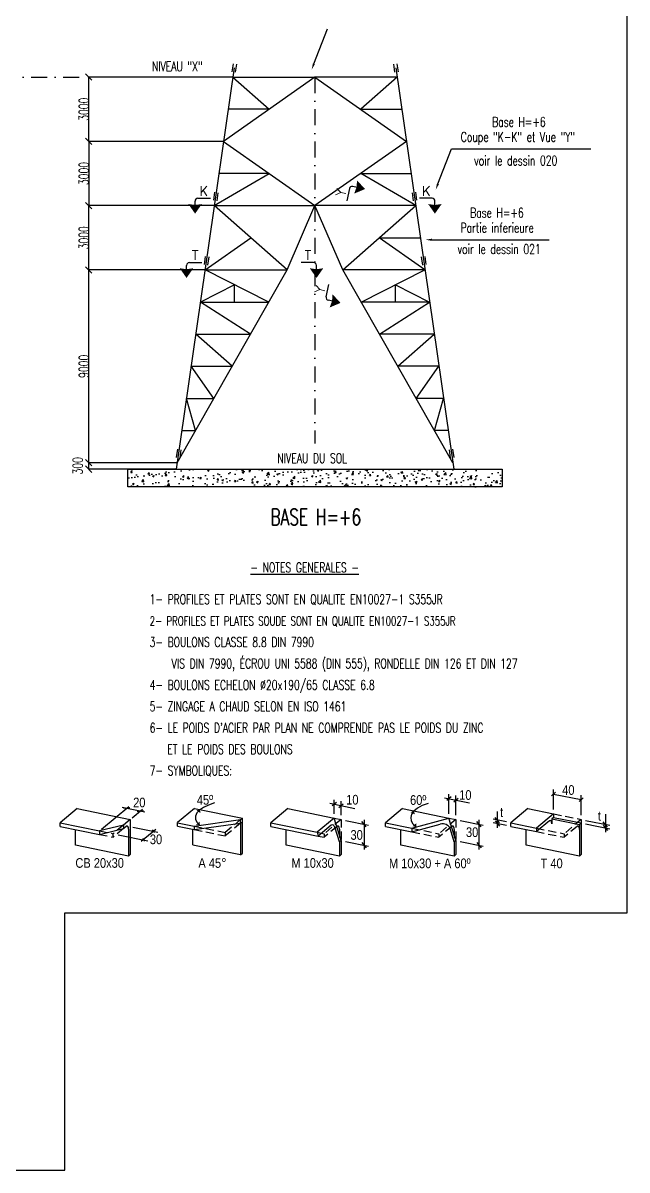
# Model space of a CAD drawing. Header units: millimetres. Extents: x 3750 to 125400, y 750 to 86850.
# Drawn here: x 97200 to 125400, y 750 to 54298 of the extents above; entities that cross this region are included whole.
import ezdxf
from ezdxf.enums import TextEntityAlignment as Align

# ---------------------------------------------------------------- set-up
doc = ezdxf.new("R2010")
doc.units = ezdxf.units.MM
doc.header["$LTSCALE"] = 1500
doc.linetypes.add('DASHDOT', pattern=[1, 0.5, -0.25, 0, -0.25])
doc.linetypes.add('HIDDEN', pattern=[0.375, 0.25, -0.125])
for name, color, linetype in [('20', 7, 'Continuous'), ('25', 7, 'Continuous'), ('LM', 7, 'Continuous'), ('LS', 7, 'Continuous'), ('LSP', 3, 'Continuous'), ('MZ', 6, 'DASHDOT'), ('QT_MPR', 7, 'Continuous'), ('TXT1', 7, 'Continuous')]:
    doc.layers.add(name, color=color, linetype=linetype)
doc.styles.add('1', font='romans', dxfattribs={"width": 0.7, "height": 45})
doc.styles.add('RD', font='ROMAND8.SHX', dxfattribs={"width": 0.7})
doc.styles.add('RS', font='ROMANS8.shx', dxfattribs={"width": 0.7})
doc.styles.add('txt', font='ARIALN.TTF')
doc.dimstyles.new('TRATTO', dxfattribs={"dimscale": 0, "dimtxt": 450, "dimasz": 300, "dimexe": 0, "dimexo": 0.06, "dimgap": 5, "dimtad": 1, "dimzin": 0, "dimdsep": 46, "dimtxsty": 'RS', "dimblk1": 'OBLIQUE', "dimblk2": 'OBLIQUE', "dimsah": 1, "dimcen": 0.09, "dimclrd": 2, "dimclre": 2, "dimclrt": 7, "dimadec": 0, "dimazin": 0, "dimtfac": 1, "dimtix": 1, "dimtmove": 2, "dimatfit": 3, "dimfxl": 1, "dimtolj": 1, "dimtzin": 0, "dimarcsym": 0})

# ---------------------------------------------------------------- blocks, each defined once
blk = doc.blocks.new('_OBLIQUE')
at = {"color": 0, "linetype": 'ByBlock'}
blk.add_line((-0.5, -0.5), (0.5, 0.5), dxfattribs=at)
blk = doc.blocks.new('*D15')
at = {"layer": 'DEFPOINTS', "color": 0, "transparency": 16777216}
for p in [(100270, 33769), (104400, 33769), (104357, 33469)]:
    blk.add_point(p, dxfattribs=at)
at = {"layer": 'LM', "color": 2, "lineweight": -2, "transparency": 16777216}
for p, q in [((104400, 33769), (100270, 33769)), ((100270, 33469), (100270, 33769)), ((104357, 33469), (100270, 33469))]:
    blk.add_line(p, q, dxfattribs=at)
at = {"layer": 'LM', "color": 2, "lineweight": -2, "transparency": 16777216, "xscale": 300, "yscale": 300, "zscale": 300}
for p, rotation in [((100270, 33769), 90), ((100270, 33469), 270)]:
    blk.add_blockref('_OBLIQUE', p, dxfattribs=dict(at, rotation=rotation))
at = {"layer": 'LM', "color": 7, "transparency": 16777216, "insert": (99755, 33625), "char_height": 450, "attachment_point": 5, "rotation": 90, "style": 'RS'}
blk.add_mtext('\\A1;300', dxfattribs=at)
blk = doc.blocks.new('*D11')
at = {"color": 2, "lineweight": -2, "transparency": 16777216}
for p, q in [((105699, 42769), (100270, 42769)), ((100270, 33769), (100270, 42769)), ((104400, 33769), (100270, 33769))]:
    blk.add_line(p, q, dxfattribs=at)
at = {"layer": 'DEFPOINTS', "color": 0, "transparency": 16777216}
for p in [(100270, 42769), (105699, 42769), (104400, 33769)]:
    blk.add_point(p, dxfattribs=at)
at = {"color": 2, "lineweight": -2, "transparency": 16777216, "xscale": 300, "yscale": 300, "zscale": 300}
for p, rotation in [((100270, 42769), 90), ((100270, 33769), 270)]:
    blk.add_blockref('_OBLIQUE', p, dxfattribs=dict(at, rotation=rotation))
at = {"color": 7, "transparency": 16777216, "insert": (100040, 38269), "char_height": 450, "attachment_point": 5, "rotation": 90, "style": 'RS'}
blk.add_mtext('\\A1;9000', dxfattribs=at)
blk = doc.blocks.new('*D12')
at = {"layer": 'DEFPOINTS', "color": 0, "transparency": 16777216}
for p in [(100270, 45769), (106132, 45769), (105699, 42769)]:
    blk.add_point(p, dxfattribs=at)
at = {"layer": 'LS', "color": 2, "lineweight": -2, "transparency": 16777216}
for p, q in [((106132, 45769), (100270, 45769)), ((100270, 42769), (100270, 45769)), ((105699, 42769), (100270, 42769))]:
    blk.add_line(p, q, dxfattribs=at)
at = {"layer": 'LS', "color": 2, "lineweight": -2, "transparency": 16777216, "xscale": 300, "yscale": 300, "zscale": 300}
for p, rotation in [((100270, 45769), 90), ((100270, 42769), 270)]:
    blk.add_blockref('_OBLIQUE', p, dxfattribs=dict(at, rotation=rotation))
at = {"layer": 'LS', "color": 7, "transparency": 16777216, "insert": (100040, 44269), "char_height": 450, "attachment_point": 5, "rotation": 90, "style": 'RS'}
blk.add_mtext('\\A1;3000', dxfattribs=at)
blk = doc.blocks.new('*D13')
at = {"layer": 'DEFPOINTS', "color": 0, "transparency": 16777216}
for p in [(106565, 48769), (100270, 45769), (106132, 45769)]:
    blk.add_point(p, dxfattribs=at)
at = {"layer": 'LS', "color": 2, "lineweight": -2, "transparency": 16777216}
for p, q in [((106565, 48769), (100270, 48769)), ((100270, 48769), (100270, 45769)), ((106132, 45769), (100270, 45769))]:
    blk.add_line(p, q, dxfattribs=at)
at = {"layer": 'LS', "color": 2, "lineweight": -2, "transparency": 16777216, "xscale": 300, "yscale": 300, "zscale": 300}
for p, rotation in [((100270, 48769), 90), ((100270, 45769), 270)]:
    blk.add_blockref('_OBLIQUE', p, dxfattribs=dict(at, rotation=rotation))
at = {"layer": 'LS', "color": 7, "transparency": 16777216, "insert": (100040, 47269), "char_height": 450, "attachment_point": 5, "rotation": 90, "style": 'RS'}
blk.add_mtext('\\A1;3000', dxfattribs=at)
blk = doc.blocks.new('*D14')
at = {"layer": 'DEFPOINTS', "color": 0, "transparency": 16777216}
for p in [(100270, 51769), (106998, 51769), (106565, 48769)]:
    blk.add_point(p, dxfattribs=at)
at = {"layer": 'LS', "color": 2, "lineweight": -2, "transparency": 16777216}
for p, q in [((106998, 51769), (100270, 51769)), ((100270, 48769), (100270, 51769)), ((106565, 48769), (100270, 48769))]:
    blk.add_line(p, q, dxfattribs=at)
at = {"layer": 'LS', "color": 2, "lineweight": -2, "transparency": 16777216, "xscale": 300, "yscale": 300, "zscale": 300}
for p, rotation in [((100270, 51769), 90), ((100270, 48769), 270)]:
    blk.add_blockref('_OBLIQUE', p, dxfattribs=dict(at, rotation=rotation))
at = {"layer": 'LS', "color": 7, "transparency": 16777216, "insert": (100040, 50269), "char_height": 450, "attachment_point": 5, "rotation": 90, "style": 'RS'}
blk.add_mtext('\\A1;3000', dxfattribs=at)

msp = doc.modelspace()

# ---------------------------------------------------------------- hatches: boundary and pattern name
at = {"layer": 'LS'}
h = msp.add_hatch(dxfattribs=at)
h.set_pattern_fill('AR-CONC', color=3, scale=112.501668, style=0)
h.set_pattern_definition([(50, (-247493.6, -37657.9), (806.9297, -70.5972), [84.3763, -928.1388]), (355, (-247493.6, -37657.9), (-156.0976, 846.2287), [67.501, -742.511]), (100.4514, (-247426.4, -37663.8), (650.8327, 775.631), [71.7088, -788.7966]), (46.1842, (-247493.6, -37432.9), (1200.664, -186.2117), [126.5644, -1392.208]), (96.6356, (-247393.6, -37448.4), (1051.511, 1095.899), [107.563, -1183.1947]), (351.1842, (-247493.6, -37432.9), (1051.5103, 1095.8997), [101.2515, -1113.7665]), (21, (-247381.1, -37489.16), (671.5304, -452.953), [84.3763, -928.1388]), (326, (-247381.1, -37489.2), (273.7338, 815.8059), [67.501, -742.511]), (71.4514, (-247325.2, -37526.9), (945.2645, 362.8522), [71.7088, -788.7966]), (37.5, (-247493.63, -37657.92), (13.68004, 374.51114), [0, -733.5109, 0, -753.7612, 0, -745.32355]), (7.5, (-247493.63, -37657.9), (295.9576, 443.71976), [0, -429.75637, 0, -716.63563, 0, -284.0667]), (327.5, (-247744.5, -37657.92), (600.55915, -25.3746), [0, -281.2542, 0, -877.513, 0, -1164.39227]), (317.5, (-247857, -37657.9), (656.0942, 112.6198), [0, -365.6304, 0, -582.75864, 0, -826.8873])])
h.paths.add_polyline_path([(119566.183, 33468.603), (102099.896, 33468.603), (102099.896, 32648.572), (119566.183, 32648.572)])

# ---------------------------------------------------------------- linework, layer by layer
at = {"color": 6, "ltscale": 0.01}
for p, q in [((107061.161, 52204.663), (104356.7, 33468.603)), ((107010.386, 52393.462), (106955.881, 52015.864)), ((107168.745, 52370.603), (107114.24, 51993.005)), ((114497.334, 52370.603), (114551.838, 51993.005)), ((114604.918, 52204.663), (117309.379, 33468.603)), ((114655.693, 52393.462), (114710.197, 52015.864)), ((110833.039, 51768.603), (106565.182, 48768.603)), ((106998.218, 51768.603), (110833.039, 51768.603)), ((106998.218, 51768.603), (108699.111, 50268.603)), ((114667.861, 51768.603), (110833.039, 51768.603)), ((110833.039, 51768.603), (115100.896, 48768.603)), ((114667.861, 51768.603), (112966.968, 50268.603)), ((108699.111, 50268.603), (106781.7, 50268.603)), ((112966.968, 50268.603), (114884.379, 50268.603)), ((106565.182, 48768.603), (110833.039, 45768.603)), ((115100.896, 48768.603), (110833.039, 45768.603)), ((106132.146, 45768.603), (108699.111, 47268.603)), ((108699.111, 47268.603), (106348.664, 47268.603)), ((115533.932, 45768.603), (112966.968, 47268.603)), ((112966.968, 47268.603), (115317.414, 47268.603)), ((106144.809, 46396.886), (106090.304, 46019.288)), ((106303.167, 46374.028), (106248.663, 45996.43)), ((115362.911, 46374.028), (115417.416, 45996.43)), ((115521.27, 46396.886), (115575.774, 46019.288)), ((109533.932, 42768.603), (106132.146, 45768.603)), ((106132.146, 45768.603), (110833.039, 45768.603)), ((109533.932, 42768.603), (110833.039, 45768.603)), ((115533.932, 45768.603), (110833.039, 45768.603)), ((112132.146, 42768.603), (110833.039, 45768.603)), ((112132.146, 42768.603), (115533.932, 45768.603)), ((105699.111, 42768.603), (107833.039, 44268.603)), ((105699.111, 42768.603), (107833.039, 44268.603)), ((115966.968, 42768.603), (113833.039, 44268.603)), ((113833.039, 44268.603), (115750.45, 44268.603)), ((115966.968, 42768.603), (113833.039, 44268.603)), ((113833.039, 44268.603), (115750.45, 44268.603)), ((105711.773, 43396.886), (105657.269, 43019.288)), ((105870.132, 43374.028), (105815.627, 42996.43)), ((115795.947, 43374.028), (115850.451, 42996.43)), ((115954.306, 43396.886), (116008.81, 43019.288)), ((104400.004, 33768.603), (109533.932, 42768.603)), ((105699.111, 42768.603), (109533.932, 42768.603)), ((108678.277, 41268.603), (105699.111, 42768.603)), ((117266.075, 33768.603), (112132.146, 42768.603)), ((115966.968, 42768.603), (112132.146, 42768.603)), ((112987.801, 41268.603), (115966.968, 42768.603)), ((107080.435, 42073.111), (105482.593, 41268.603)), ((107080.435, 41268.603), (107080.435, 42073.111)), ((114585.643, 41268.603), (114585.643, 42073.111)), ((114585.643, 42073.111), (116183.486, 41268.603)), ((107822.623, 39768.603), (105482.593, 41268.603)), ((105482.593, 41268.603), (108678.277, 41268.603)), ((116183.486, 41268.603), (112987.801, 41268.603)), ((113843.456, 39768.603), (116183.486, 41268.603)), ((106966.968, 38268.603), (105266.075, 39768.603)), ((105266.075, 39768.603), (107822.623, 39768.603)), ((116400.004, 39768.603), (113843.456, 39768.603)), ((114699.111, 38268.603), (116400.004, 39768.603)), ((106111.313, 36768.603), (105049.557, 38268.603)), ((105049.557, 38268.603), (106966.968, 38268.603)), ((116616.521, 38268.603), (114699.111, 38268.603)), ((115554.765, 36768.603), (116616.521, 38268.603)), ((105255.658, 35268.603), (104833.039, 36768.603)), ((104833.039, 36768.603), (106111.313, 36768.603)), ((116833.039, 36768.603), (115554.765, 36768.603)), ((116410.42, 35268.603), (116833.039, 36768.603)), ((104616.521, 35268.603), (105255.658, 35268.603)), ((117049.557, 35268.603), (116410.42, 35268.603)), ((104412.666, 34396.886), (104358.161, 34019.288)), ((104571.025, 34374.028), (104516.52, 33996.43)), ((117095.054, 34374.028), (117149.558, 33996.43)), ((117253.413, 34396.886), (117307.917, 34019.288))]:
    msp.add_line(p, q, dxfattribs=at)
at = {"layer": '20', "color": 4, "linetype": 'Continuous'}
for p, q in [((117087.651, 17385.692), (117087.651, 18295.412)), ((117410.211, 17320.172), (117410.211, 18229.532)), ((121865.446, 18221.972), (122066.686, 18385.772)), ((121966.246, 17582.612), (121966.246, 18508.892)), ((121966.246, 18303.692), (123257.566, 18041.252)), ((123257.566, 17319.812), (123257.566, 18246.452)), ((100868.65, 16666.052), (102138.01, 17725.532)), ((101836.69, 17683.412), (102886.09, 17469.932)), ((111528.259, 17869.172), (112691.779, 17632.652)), ((111831.019, 17910.212), (111629.059, 17746.052)), ((111729.859, 17386.052), (111729.859, 18033.332)), ((111951.979, 17680.532), (112153.939, 17844.692)), ((112052.779, 17320.532), (112052.779, 17967.452)), ((116885.691, 18131.252), (118049.211, 17894.732)), ((117188.451, 18172.292), (116986.491, 18008.132)), ((117309.411, 17942.612), (117511.371, 18106.772)), ((123358.006, 18123.332), (123156.766, 17959.532)), ((102189.49, 17663.252), (101887.81, 17621.492)), ((102302.53, 17192.732), (102783.85, 17594.132)), ((102533.65, 17490.092), (102834.97, 17531.852)), ((119445.526, 16963.772), (119244.286, 17209.652)), ((119344.726, 16717.532), (119344.726, 17489.372)), ((124389.046, 17355.812), (124389.046, 16515.932)), ((102325.93, 16762.172), (103504.21, 16522.772)), ((103401.97, 16646.972), (102724.81, 16081.772)), ((103353.37, 16501.892), (103251.49, 16626.092)), ((112254.739, 17074.292), (113327.539, 16856.132)), ((113226.379, 16774.412), (113024.779, 17020.292)), ((113125.579, 17102.372), (113125.579, 15708.092)), ((117612.171, 17073.932), (118684.971, 16855.772)), ((118583.811, 16774.052), (118382.571, 17019.932)), ((118483.011, 17102.012), (118483.011, 15707.732)), ((119773.126, 16999.772), (119143.126, 17127.932)), ((119773.126, 16835.612), (119143.126, 16963.772)), ((119244.286, 17045.492), (119445.526, 16799.972)), ((123459.166, 17073.932), (124590.646, 16843.892)), ((123459.166, 16909.772), (124590.646, 16680.092)), ((124489.846, 16762.172), (124287.886, 17007.692)), ((124287.886, 16843.892), (124489.846, 16598.012)), ((101652.73, 16403.252), (103026.13, 16123.892)), ((102773.41, 16227.212), (102875.29, 16103.012)), ((112254.739, 16090.052), (113327.539, 15872.252)), ((117612.171, 16089.692), (118684.971, 15871.892)), ((113024.779, 16036.052), (113226.379, 15790.172)), ((118382.571, 16035.692), (118583.811, 15789.812))]:
    msp.add_line(p, q, dxfattribs=at)
at = {"layer": '20', "color": 6, "linetype": 'HIDDEN'}
for p, q in [((101892.13, 16686.932), (101413.69, 16287.692)), ((101892.49, 16850.372), (101414.77, 16451.492)), ((100768.93, 16582.892), (101414.77, 16451.492)), ((100768.93, 16418.732), (101413.69, 16287.692)), ((101413.69, 16287.692), (101414.77, 16451.492))]:
    msp.add_line(p, q, dxfattribs=at)
at = {"layer": '20', "color": 4, "linetype": 'Continuous'}
for centre, major_axis, ratio, end_param in [((107205.929, 17203.645), (-1957.585, 0), 0.413674477, 6.744774619), ((117087.556, 17180.597), (-1787.845, 0), 0.45294919, 6.828785703)]:
    msp.add_ellipse(centre, major_axis=major_axis, ratio=ratio, start_param=5.28454907, end_param=end_param, dxfattribs=at)
for points in [[(105304.144, 17552.02), (105468.664, 17577.4), (105480.004, 17411.44)], [(115298.271, 17460.212), (115456.671, 17511.512), (115494.291, 17349.512)], [(105454.444, 17021.92), (105454.804, 16842.82), (105279.664, 16880.08)], [(115565.391, 16940.012), (115559.631, 16761.092), (115385.751, 16803.932)]]:
    msp.add_solid(points, dxfattribs=at)
at = {"layer": '25', "color": 7, "linetype": 'Continuous'}
for p, q in [((99732.13, 17623.292), (98935.81, 16958.732)), ((99732.13, 17620.052), (102211.09, 17116.412)), ((105216.124, 17632.12), (104419.804, 16967.2)), ((105216.124, 17628.52), (107442.364, 17176.36)), ((107362.804, 17109.76), (107442.364, 17176.36)), ((107442.364, 15535.866), (107442.364, 17176.36)), ((109566.979, 17623.652), (108770.659, 16959.092)), ((109566.979, 17620.412), (111729.859, 17180.852)), ((111729.859, 17180.852), (110933.539, 16516.292)), ((112052.779, 16131.092), (111729.859, 17180.852)), ((114924.771, 17623.652), (114128.091, 16958.732)), ((114924.771, 17620.052), (117087.651, 17180.492)), ((115358.931, 16705.292), (117087.651, 17180.492)), ((117410.211, 16130.732), (117087.651, 17180.492)), ((120771.766, 17623.292), (119975.086, 16958.732)), ((120771.766, 17620.052), (121966.246, 17377.412)), ((121966.246, 17377.412), (121169.566, 16712.492)), ((121966.246, 17213.252), (121886.326, 17147.012)), ((121886.326, 17147.012), (123177.646, 16884.572)), ((121886.326, 17147.012), (121886.326, 16917.332)), ((121966.246, 17377.412), (121966.246, 17213.252)), ((121966.246, 17213.252), (123257.566, 16950.812)), ((98935.81, 16794.572), (98935.81, 16958.732)), ((98935.81, 16955.492), (100768.93, 16582.532)), ((98935.81, 16791.332), (100768.93, 16418.732)), ((99652.57, 15916.892), (99652.57, 16645.532)), ((101892.49, 16850.372), (100768.93, 16582.892)), ((100768.93, 16418.732), (101892.49, 16686.572)), ((102211.09, 17116.412), (101892.49, 16850.372)), ((101892.49, 16850.372), (101892.49, 16686.572)), ((102019.93, 16792.772), (101904.37, 16696.652)), ((102131.53, 16656.332), (102131.53, 15409.652)), ((102211.09, 17116.412), (102211.09, 15476.252)), ((104419.804, 16803.04), (104419.804, 16967.2)), ((104419.804, 16963.96), (105193.084, 16806.64)), ((104419.804, 16799.8), (105193.084, 16642.84)), ((105136.564, 15925.36), (105136.564, 16654.36)), ((105193.084, 16806.64), (107362.804, 17109.76)), ((105193.084, 16642.84), (107362.804, 16945.6)), ((105193.084, 16806.64), (105193.084, 16642.84)), ((107362.804, 16945.6), (107362.804, 17109.958)), ((107362.804, 16945.6), (107442.364, 17012.2)), ((107362.917, 16945.691), (107362.917, 15469.356)), ((108770.659, 16794.932), (108770.659, 16959.092)), ((108770.659, 16955.852), (110933.539, 16516.292)), ((108770.659, 16791.692), (110987.179, 16341.332)), ((109487.419, 15917.252), (109487.419, 16645.892)), ((111592.699, 16846.412), (110987.179, 16341.332)), ((111973.219, 16064.852), (111775.579, 16707.092)), ((114128.091, 16794.572), (114128.091, 16958.732)), ((114128.091, 16955.492), (115358.931, 16705.292)), ((114128.091, 16791.332), (115358.931, 16541.132)), ((114844.851, 15916.892), (114844.851, 16645.532)), ((115358.931, 16541.132), (116672.571, 16902.572)), ((115358.931, 16705.292), (115358.931, 16541.132)), ((117330.651, 16064.492), (117136.971, 16694.132)), ((119975.086, 16794.572), (119975.086, 16958.732)), ((119975.086, 16955.492), (121169.566, 16712.492)), ((119975.086, 16791.332), (121169.566, 16548.692)), ((120691.846, 15916.532), (120691.846, 16645.892)), ((121775.086, 17053.772), (121169.566, 16548.692)), ((121169.566, 16712.492), (121169.566, 16548.692)), ((123177.646, 16884.572), (123257.566, 16950.812)), ((123177.646, 16884.572), (123177.646, 15408.212)), ((123257.566, 16950.812), (123257.566, 15474.812)), ((100768.93, 16582.892), (100768.93, 16418.732)), ((110933.539, 16516.292), (110987.179, 16341.332)), ((112052.779, 16131.092), (111973.219, 16064.852)), ((111973.219, 16064.852), (111973.219, 15408.572)), ((112052.779, 16131.092), (112052.779, 15475.172)), ((117410.211, 16130.732), (117330.651, 16064.492)), ((117330.651, 16064.492), (117330.651, 15408.212)), ((117410.211, 16130.732), (117410.211, 15474.812)), ((102131.53, 15409.652), (99652.57, 15913.292)), ((107362.917, 15469.356), (105136.564, 15922.12)), ((107362.804, 15469.266), (107442.364, 15535.866)), ((111973.219, 15408.572), (109487.419, 15913.652)), ((117330.651, 15408.212), (114844.851, 15913.292)), ((123177.646, 15408.212), (120691.846, 15913.292)), ((102131.53, 15409.652), (102211.09, 15476.252)), ((111973.219, 15408.572), (112052.779, 15475.172)), ((117330.651, 15408.212), (117410.211, 15474.812)), ((123177.646, 15408.212), (123257.566, 15474.812))]:
    msp.add_line(p, q, dxfattribs=at)
at = {"layer": '25', "color": 6, "linetype": 'HIDDEN'}
for p, q in [((111729.859, 17180.852), (112052.779, 17115.332)), ((117087.651, 17180.492), (117410.211, 17114.972)), ((121966.246, 17377.412), (123257.566, 17114.972)), ((105193.084, 16806.64), (106645.667, 16511.426)), ((105193.084, 16642.84), (106645.667, 16347.626)), ((107362.804, 17109.958), (106645.667, 16511.426)), ((107362.504, 16945.558), (106645.667, 16347.626)), ((112052.779, 17115.332), (111256.099, 16450.412)), ((111861.619, 16791.692), (111256.099, 16286.612)), ((111973.219, 16655.252), (111973.219, 16064.852)), ((112052.779, 17115.332), (112052.779, 16131.092)), ((115358.931, 16705.292), (116613.891, 16450.052)), ((117410.211, 17114.972), (116613.891, 16450.052)), ((117219.051, 16791.332), (116613.891, 16286.252)), ((117330.651, 16654.892), (117330.651, 16064.492)), ((117410.211, 17114.972), (117410.211, 16130.732)), ((121169.566, 16712.492), (122460.886, 16450.052)), ((123257.566, 17114.972), (122460.886, 16450.052)), ((123066.046, 16791.332), (122460.886, 16286.252)), ((123177.646, 16654.892), (123177.646, 16556.252)), ((123257.566, 17114.972), (123257.566, 16950.812)), ((106645.667, 16511.426), (106645.667, 16347.626)), ((110933.539, 16516.292), (111256.099, 16450.412)), ((110987.179, 16341.332), (111256.099, 16286.612)), ((111256.099, 16450.412), (111256.099, 16286.612)), ((115358.931, 16541.132), (116613.891, 16286.252)), ((116613.891, 16450.052), (116613.891, 16286.252)), ((121169.566, 16548.692), (122460.886, 16286.252)), ((122460.886, 16450.052), (122460.886, 16286.252))]:
    msp.add_line(p, q, dxfattribs=at)
at = {"layer": '25', "color": 7, "linetype": 'Continuous'}
for centre, major_axis, ratio, start_param, end_param in [((102020.036, 16563.13), (50.191, 246.951), 0.403273343, 5.179216753, 6.750013079), ((111664.156, 16614.024), (-33.75, 249.73), 0.512733707, 5.024130383, 6.59492671), ((116739.314, 16585.07), (407.146, 72.272), 0.784234267, 0.117293398, 1.595352382), ((121774.907, 16824.196), (50.191, 246.951), 0.403273343, 5.179216753, 6.750013079)]:
    msp.add_ellipse(centre, major_axis=major_axis, ratio=ratio, start_param=start_param, end_param=end_param, dxfattribs=at)
at = {"layer": '25', "color": 6, "linetype": 'HIDDEN'}
for centre in [(111861.675, 16562.117), (117219.204, 16561.778), (123066.221, 16561.746)]:
    msp.add_ellipse(centre, major_axis=(50.191, 246.951), ratio=0.403273343, start_param=5.179216753, end_param=6.750013079, dxfattribs=at)
at = {"layer": 'LS', "color": 6}
msp.add_line((117204.245, 48416.88), (123704.506, 48416.88), dxfattribs=at)
at = {"layer": 'LS', "color": 8}
msp.add_lwpolyline([(3750, 86850), (3750, 750), (99150, 750), (99150, 12750), (125400, 12750), (125400, 86850), (3750, 86850)], close=True, dxfattribs=at)
at = {"layer": 'LS', "color": 6}
for points in [[(110782.879, 52394.227), (111413.95, 54023.365)], [(116573.173, 46787.742), (117204.245, 48416.88)], [(116291.884, 44177.275), (121770.708, 44177.275)]]:
    msp.add_lwpolyline(points, dxfattribs=at)
at = {"layer": 'LS', "color": 3}
msp.add_lwpolyline([(102099.896, 33468.603), (119566.183, 33468.603), (119566.183, 32648.572), (102099.896, 32648.572)], close=True, dxfattribs=at)
at = {"layer": 'LS', "color": 6}
for points in [[(110829.503, 52376.166), (110674.515, 52114.482), (110736.254, 52412.288)], [(116619.798, 46769.681), (116464.81, 46507.996), (116526.549, 46805.802)], [(116291.884, 44127.275), (115991.884, 44177.275), (116291.884, 44227.275)]]:
    msp.add_solid(points, dxfattribs=at)
at = {"layer": 'LSP'}
for p, q in [((112808.968, 46622.329), (112597.176, 46667.918)), ((105371.029, 46114.816), (105956.029, 46114.816)), ((112436.791, 46564.349), (112313.688, 45992.448)), ((116295.05, 46114.816), (115710.05, 46114.816)), ((105236.029, 45763.173), (105236.029, 45979.816)), ((116430.05, 45763.173), (116430.05, 45979.816)), ((104836.539, 42763.173), (104836.539, 42979.816)), ((104971.539, 43114.816), (105556.539, 43114.816)), ((110768.721, 43114.816), (110183.721, 43114.816)), ((110903.721, 42763.173), (110903.721, 42979.816)), ((111349.344, 41512.366), (111472.447, 42084.267)), ((111664.706, 41306.392), (111452.913, 41351.981))]:
    msp.add_line(p, q, dxfattribs=at)
for centre, start, end in [((112568.768, 46535.941), 77.8523539, 167.8523539), ((105371.029, 45979.816), 90, 180), ((116295.05, 45979.816), 0, 90), ((104971.539, 42979.816), 90, 180), ((110768.721, 42979.816), 0, 90), ((111481.322, 41483.958), 167.8523539, 257.8523539)]:
    msp.add_arc(centre, 135, start, end, dxfattribs=at)
for points in [[(113169.077, 46544.815), (112662.867, 46331.563), (112773.146, 46630.04)], [(113169.077, 46544.815), (112795.439, 46947.456), (112773.146, 46630.04)], [(105236.029, 45394.816), (104921.029, 45844.816), (105236.029, 45799.816)], [(105236.029, 45394.816), (105551.029, 45844.816), (105236.029, 45799.816)], [(116430.05, 45394.816), (116115.05, 45844.816), (116430.05, 45799.816)], [(116430.05, 45394.816), (116745.05, 45844.816), (116430.05, 45799.816)], [(104836.539, 42394.816), (104521.539, 42844.816), (104836.539, 42799.816)], [(104836.539, 42394.816), (105151.539, 42844.816), (104836.539, 42799.816)], [(110903.721, 42394.816), (110588.721, 42844.816), (110903.721, 42799.816)], [(110903.721, 42394.816), (111218.721, 42844.816), (110903.721, 42799.816)], [(112024.814, 41228.878), (111518.604, 41015.626), (111628.883, 41314.103)], [(112024.814, 41228.878), (111651.176, 41631.519), (111628.883, 41314.103)]]:
    msp.add_solid(points, dxfattribs=at)
at = {"layer": 'MZ'}
for p, q in [((91579.773, 51768.603), (100270.028, 51768.603)), ((110833.039, 51768.603), (110833.039, 34658.669))]:
    msp.add_line(p, q, dxfattribs=at)

# ---------------------------------------------------------------- texts
at = {"layer": '20', "color": 0, "linetype": 'Continuous', "style": 'txt'}
for s, rotation, p in [('45%%186', 1.0327806, (105695.396, 18253.967)), ('A 45°', 0.0115528, (106045.834, 15309.077))]:
    msp.add_text(s, height=450, rotation=rotation, dxfattribs=at).set_placement(p, align=Align.TOP_CENTER)
at = {"layer": '20', "color": 7, "linetype": 'Continuous', "style": 'txt'}
for s, p in [('10', (112577.659, 18262.472)), ('10', (117851.931, 18482.432)), ('40', (122660.326, 18715.532)), ('20', (102631.93, 18133.052)), ('30', (112778.179, 16618.892)), ('30', (103412.05, 16414.052))]:
    msp.add_text(s, height=450, dxfattribs=at).set_placement(p, align=Align.TOP_CENTER)
for s, rotation, p in [('60%%186', 0.1351861, (115650.548, 18247.278)), ('CB 20x30', 0.0115528, (100781.079, 15310.875)), ('M 10x30', 0.0115528, (110719.608, 15309.077)), ('M 10x30 + A 60º', 0.0115528, (116191.88, 15291.303)), ('T 40', 0.0115528, (121879.395, 15290.096))]:
    msp.add_text(s, height=450, rotation=rotation, dxfattribs=at).set_placement(p, align=Align.TOP_CENTER)
for s, p in [('t', (119470.006, 17453.012)), ('t', (124039.126, 17282.012)), ('30', (117881.451, 16523.492))]:
    msp.add_text(s, height=450, dxfattribs=at).set_placement(p, align=Align.MIDDLE_LEFT)
at = {"layer": 'LS', "style": 'RS', "width": 0.7}
for s, p in [('Base H=+6 ', (119102.925, 49453.58)), ('Coupe "K-K" et Vue "Y"', (117637.927, 48753.58)), ('voir le dessin 020', (118259.234, 47648.866)), ('Base H=+6', (118076.834, 45213.975)), ('Partie inferieure', (117627.568, 44513.975)), ('voir le dessin 021', (117482.959, 43516.858))]:
    msp.add_text(s, height=450, dxfattribs=at).set_placement(p)
at = {"layer": 'LS', "color": 3, "style": 'RD'}
for s, p in [('K', (105637.764, 46458.08)), ('K', (116028.314, 46458.08)), ('T', (105238.274, 43458.08)), ('T', (110501.985, 43458.08))]:
    msp.add_text(s, height=450, dxfattribs=at).set_placement(p, align=Align.MIDDLE)
for p in [(112045.083, 46375.819), (111069.896, 41845.363)]:
    msp.add_text('Y', height=450, rotation=77.8523539, dxfattribs=at).set_placement(p, align=Align.MIDDLE)
at = {"layer": 'LS', "color": 7, "style": 'RS', "width": 0.7}
msp.add_text('NIVEAU DU SOL', height=450, dxfattribs=at).set_placement((109077.292, 33752.955))
at = {"layer": 'LS', "color": 3, "insert": (110870.985, 31234.582), "char_height": 750, "attachment_point": 5, "style": 'RD'}
msp.add_mtext('BASE H=+6', dxfattribs=at)
at = {"layer": 'QT_MPR', "color": 7, "style": 'RS', "width": 0.7}
msp.add_text('NIVEAU "X"', height=450, dxfattribs=at).set_placement((103219.166, 52045.994))
at = {"layer": 'TXT1', "style": '1', "width": 0.7}
for s, height, p in [('%%U- NOTES GENERALES -', 450.00267, (107818.4, 28654.604)), ('1- PROFILES ET PLATES SONT EN QUALITE EN10027-1 S355JR', 450.00267, (103116.25, 27170.367)), ('2- PROFILES ET PLATES SOUDE SONT EN QUALITE EN10027-1 S355JR', 420.00249, (103116.25, 26170.367)), ('3- BOULONS CLASSE 8.8 DIN 7990', 450.00267, (103116.25, 25170.367)), ('VIS DIN 7990, ÉCROU UNI 5588 (DIN 555), RONDELLE DIN 126 ET DIN 127', 450.00267, (104141.424, 24170.42)), ('4- BOULONS ECHELON %%C20x190/65 CLASSE 6.8 ', 450.00267, (103116.25, 23170.367)), ('5- ZINGAGE A CHAUD SELON EN ISO 1461', 450.00267, (103116.25, 22170.367)), ("6- LE POIDS D'ACIER PAR PLAN NE COMPRENDE PAS LE POIDS DU ZINC", 450.00267, (103116.25, 21170.367)), ('  ET LE POIDS DES BOULONS', 450.00267, (103511.384, 20170.583)), ('7- SYMBOLIQUES:', 450.00267, (103116.25, 19170.367))]:
    msp.add_text(s, height=height, dxfattribs=at).set_placement(p)

# ---------------------------------------------------------------- dimensions: what is measured, and where the dimension line sits
dim = msp.add_linear_dim(base=(100270.028, 42768.603), p1=(104400.004, 33768.603), p2=(105699.111, 42768.603), angle=90, text='9000', dimstyle='TRATTO', override={"dimscale": 1})
dim.commit()
dim.dimension.update_dxf_attribs({"geometry": '*D11', "text_midpoint": (100040.028, 38268.603)})
at = {"layer": 'LM'}
dim = msp.add_linear_dim(base=(100270.028, 33768.603), p1=(104356.7, 33468.603), p2=(104400.004, 33768.603), angle=90, dimstyle='TRATTO', override={"dimscale": 1, "dimdec": 0}, dxfattribs=at)
dim.commit()
dim.dimension.update_dxf_attribs({"geometry": '*D15', "text_midpoint": (99755.491, 33624.713), "dimtype": 160})
at = {"layer": 'LS'}
for base, p1, p2, angle, picture, middle in [((100270.028, 51768.603), (106565.182, 48768.603), (106998.218, 51768.603), 90, '*D14', (100040.028, 50268.603)), ((100270.028, 45768.603), (106565.182, 48768.603), (106132.146, 45768.603), 270, '*D13', (100040.028, 47268.603)), ((100270.028, 45768.603), (105699.111, 42768.603), (106132.146, 45768.603), 90, '*D12', (100040.028, 44268.603))]:
    dim = msp.add_linear_dim(base=base, p1=p1, p2=p2, angle=angle, text='3000', dimstyle='TRATTO', override={"dimscale": 1}, dxfattribs=at)
    dim.commit()
    dim.dimension.update_dxf_attribs({"geometry": picture, "text_midpoint": middle})

doc.saveas('drawing.dxf')
